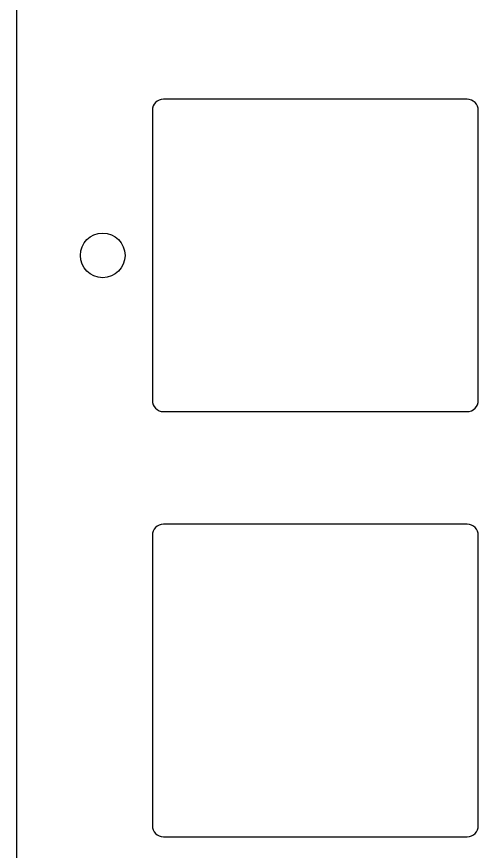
# Model space of a CAD drawing. Header units: millimetres. Extents: x -11 to 340, y -118 to 18.
# Drawn here: x -10.99 to 9.68, y -88.62 to -51.22 of the extents above; entities that cross this region are included whole.
import ezdxf

# ---------------------------------------------------------------- set-up
doc = ezdxf.new("R2010")
doc.units = ezdxf.units.MM
doc.header["$MEASUREMENT"] = 0
doc.layers.get('0').update_dxf_attribs({"linetype": 'CONTINUOUS'})
doc.layers.add('BLACK', color=7, linetype='CONTINUOUS')

msp = doc.modelspace()

# ---------------------------------------------------------------- linework, layer by layer
msp.add_lwpolyline([(-4.91875, -74.4625), (-4.91875, -87.4625, 0.414212391), (-4.41875, -87.9625), (9.18125, -87.9625, 0.414213562), (9.68125, -87.4625), (9.68125, -74.4625, 0.414213562), (9.18125, -73.9625), (-4.41875, -73.9625, 0.414212391)], format="xyb", close=True)
at = {"layer": 'BLACK', "linetype": 'Continuous'}
for p, q in [((-10.995, -109.9925), (-10.995, -45.435)), ((9.18125, -54.912499), (-4.41875, -54.912499)), ((-4.91875, -55.4125), (-4.91875, -68.412499)), ((9.68125, -68.412499), (9.68125, -55.412499)), ((-4.418749, -68.912499), (9.18125, -68.912499))]:
    msp.add_line(p, q, dxfattribs=at)
at = {"layer": 'BLACK'}
msp.add_circle((-7.14375, -61.9125), 1, dxfattribs=at)
for centre, radius, start, end in [((-4.418749, -55.4125), 0.500001, 90.0001146, 180), ((9.181297, -55.412452), 0.499953, 359.9946137, 90.0053863), ((-4.418749, -68.412498), 0.500001, 180.0001146, 270), ((9.181257, -68.412502), 0.499993, 269.9991978, 0.0003438)]:
    msp.add_arc(centre, radius, start, end, dxfattribs=at)

doc.saveas('drawing.dxf')
